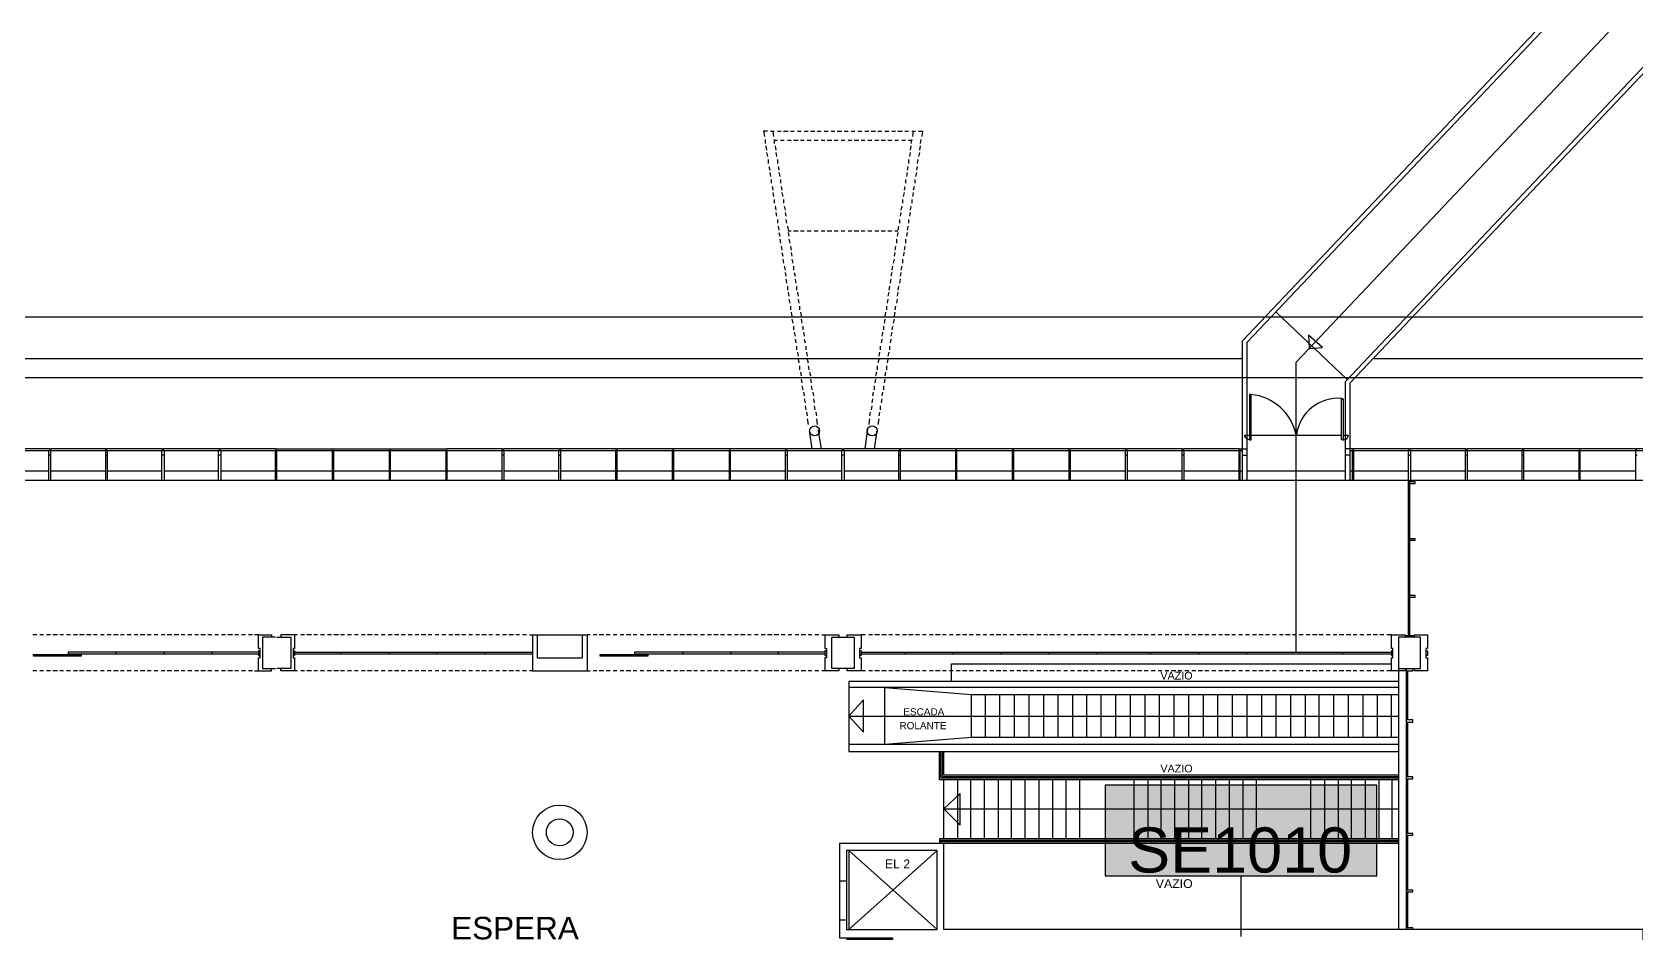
# Model space of a CAD drawing. Header units: inches. Extents: x 6 to 332, y 4 to 234.
# Drawn here: x 248.61 to 283.99, y 138.74 to 158.61 of the extents above; entities that cross this region are included whole.
import ezdxf

# ---------------------------------------------------------------- set-up
doc = ezdxf.new("R2010")
doc.units = ezdxf.units.IN
doc.header["$MEASUREMENT"] = 0
for name, color, linetype, true_color in [('PDF_BASE', 7, 'Continuous', 0x767676), ('PDF_COM_SERVIÇOS', 7, 'Continuous', 0x7bc143), ('PDF_Text', 7, 'Continuous', 0x767676)]:
    doc.layers.add(name, color=color, linetype=linetype, true_color=true_color)
doc.styles.add('PDF Arial', font='arial.ttf')

msp = doc.modelspace()

# ---------------------------------------------------------------- linework, layer by layer
at = {"layer": 'PDF_BASE', "lineweight": 25}
for points in [[(275.311, 148.719), (275.311, 151.8), (281.763, 158.608)], [(275.413, 148.719), (275.413, 151.767), (281.898, 158.608)], [(276.497, 144.926), (276.497, 151.326), (283.388, 158.608)], [(277.58, 148.719), (277.58, 150.903), (284.879, 158.608)], [(277.682, 148.719), (277.682, 150.869), (285.014, 158.608)], [(264.83, 156.423), (264.745, 156.423), (264.762, 156.305)], [(264.897, 156.423), (264.982, 156.423)], [(264.948, 156.423), (264.965, 156.305)], [(265.05, 156.423), (265.134, 156.423)], [(265.185, 156.423), (265.287, 156.423)], [(265.338, 156.423), (265.422, 156.423)], [(265.49, 156.423), (265.575, 156.423)], [(265.642, 156.423), (265.727, 156.423)], [(265.778, 156.423), (265.879, 156.423)], [(265.93, 156.423), (266.015, 156.423)], [(266.083, 156.423), (266.167, 156.423)], [(266.235, 156.423), (266.32, 156.423)], [(266.371, 156.423), (266.472, 156.423)], [(266.523, 156.423), (266.608, 156.423)], [(266.675, 156.423), (266.76, 156.423)], [(266.828, 156.423), (266.912, 156.423)], [(266.98, 156.423), (267.065, 156.423)], [(267.116, 156.423), (267.217, 156.423)], [(267.268, 156.423), (267.353, 156.423)], [(267.42, 156.423), (267.505, 156.423)], [(267.573, 156.423), (267.657, 156.423)], [(267.708, 156.423), (267.81, 156.423)], [(267.861, 156.423), (267.945, 156.423)], [(268.013, 156.423), (268.098, 156.423)], [(268.047, 156.423), (268.03, 156.305)], [(268.165, 156.423), (268.25, 156.423), (268.233, 156.305)], [(264.779, 156.237), (264.779, 156.152)], [(264.796, 156.102), (264.813, 156)], [(264.982, 156.237), (264.982, 156.152)], [(264.982, 156.22), (265.05, 156.22)], [(264.999, 156.102), (265.016, 156)], [(265.117, 156.22), (265.202, 156.22)], [(265.27, 156.22), (265.355, 156.22)], [(265.405, 156.22), (265.507, 156.22)], [(265.558, 156.22), (265.642, 156.22)], [(265.71, 156.22), (265.795, 156.22)], [(265.863, 156.22), (265.947, 156.22)], [(266.015, 156.22), (266.1, 156.22)], [(266.15, 156.22), (266.252, 156.22)], [(266.303, 156.22), (266.387, 156.22)], [(266.455, 156.22), (266.54, 156.22)], [(266.608, 156.22), (266.692, 156.22)], [(266.743, 156.22), (266.845, 156.22)], [(266.895, 156.22), (266.98, 156.22)], [(267.048, 156.22), (267.133, 156.22)], [(267.2, 156.22), (267.285, 156.22)], [(267.336, 156.22), (267.437, 156.22)], [(267.488, 156.22), (267.573, 156.22)], [(267.641, 156.22), (267.725, 156.22)], [(267.793, 156.22), (267.878, 156.22)], [(267.945, 156.22), (268.013, 156.22)], [(267.996, 156.102), (267.979, 156)], [(268.013, 156.237), (267.996, 156.152)], [(268.199, 156.102), (268.182, 156)], [(268.216, 156.237), (268.199, 156.152)], [(264.813, 155.949), (264.83, 155.864)], [(264.847, 155.797), (264.847, 155.712)], [(265.016, 155.949), (265.033, 155.864)], [(265.05, 155.797), (265.05, 155.712)], [(267.945, 155.797), (267.945, 155.712)], [(267.979, 155.949), (267.962, 155.864)], [(268.149, 155.797), (268.132, 155.712)], [(268.182, 155.949), (268.165, 155.864)], [(264.863, 155.644), (264.88, 155.56)], [(264.88, 155.509), (264.897, 155.424)], [(264.914, 155.356), (264.914, 155.272)], [(265.067, 155.644), (265.084, 155.56)], [(265.084, 155.509), (265.101, 155.424)], [(265.117, 155.356), (265.117, 155.272)], [(267.878, 155.356), (267.878, 155.272)], [(267.911, 155.509), (267.895, 155.424)], [(267.928, 155.644), (267.911, 155.56)], [(268.081, 155.356), (268.081, 155.272)], [(268.115, 155.509), (268.098, 155.424)], [(268.132, 155.644), (268.115, 155.56)], [(264.931, 155.204), (264.948, 155.119)], [(264.948, 155.069), (264.965, 154.984)], [(265.134, 155.204), (265.151, 155.119)], [(265.151, 155.069), (265.168, 154.984)], [(267.844, 155.069), (267.827, 154.984)], [(267.861, 155.204), (267.844, 155.119)], [(268.047, 155.069), (268.03, 154.984)], [(268.064, 155.204), (268.047, 155.119)], [(264.982, 154.916), (264.982, 154.832)], [(264.999, 154.764), (265.016, 154.679)], [(265.016, 154.628), (265.033, 154.544)], [(265.185, 154.916), (265.185, 154.832)], [(265.202, 154.764), (265.219, 154.679)], [(265.219, 154.628), (265.236, 154.544)], [(267.776, 154.628), (267.759, 154.544)], [(267.793, 154.764), (267.776, 154.679)], [(267.81, 154.916), (267.81, 154.832)], [(267.979, 154.628), (267.962, 154.544)], [(267.996, 154.764), (267.979, 154.679)], [(268.013, 154.916), (268.013, 154.832)], [(265.05, 154.476), (265.05, 154.391)], [(265.067, 154.324), (265.084, 154.239)], [(265.236, 154.476), (265.253, 154.391)], [(265.27, 154.324), (265.287, 154.239)], [(267.725, 154.324), (267.708, 154.239)], [(267.742, 154.476), (267.742, 154.391)], [(267.928, 154.324), (267.911, 154.239)], [(267.945, 154.476), (267.945, 154.391)], [(265.084, 154.188), (265.101, 154.103)], [(265.101, 154.036), (265.117, 153.951)], [(265.287, 154.222), (265.355, 154.222)], [(265.287, 154.188), (265.304, 154.103)], [(265.304, 154.036), (265.321, 153.951)], [(265.405, 154.222), (265.507, 154.222)], [(265.558, 154.222), (265.642, 154.222)], [(265.71, 154.222), (265.795, 154.222)], [(265.863, 154.222), (265.947, 154.222)], [(266.015, 154.222), (266.1, 154.222)], [(266.15, 154.222), (266.252, 154.222)], [(266.303, 154.222), (266.387, 154.222)], [(266.455, 154.222), (266.54, 154.222)], [(266.608, 154.222), (266.692, 154.222)], [(266.743, 154.222), (266.845, 154.222)], [(266.895, 154.222), (266.98, 154.222)], [(267.048, 154.222), (267.133, 154.222)], [(267.2, 154.222), (267.285, 154.222)], [(267.336, 154.222), (267.437, 154.222)], [(267.488, 154.222), (267.573, 154.222)], [(267.641, 154.222), (267.708, 154.222)], [(267.674, 154.036), (267.674, 153.951)], [(267.708, 154.188), (267.691, 154.103)], [(267.878, 154.036), (267.878, 153.951)], [(267.911, 154.188), (267.895, 154.103)], [(265.134, 153.883), (265.151, 153.799)], [(265.151, 153.748), (265.168, 153.663)], [(265.168, 153.595), (265.185, 153.511)], [(265.338, 153.883), (265.355, 153.799)], [(265.355, 153.748), (265.371, 153.663)], [(265.371, 153.595), (265.388, 153.511)], [(267.624, 153.595), (267.607, 153.511)], [(267.641, 153.748), (267.624, 153.663)], [(267.657, 153.883), (267.641, 153.799)], [(267.81, 153.595), (267.81, 153.511)], [(267.844, 153.748), (267.827, 153.663)], [(267.861, 153.883), (267.844, 153.799)], [(265.202, 153.443), (265.219, 153.358)], [(265.219, 153.308), (265.236, 153.223)], [(265.405, 153.443), (265.405, 153.358)], [(265.422, 153.308), (265.439, 153.223)], [(267.573, 153.308), (267.556, 153.223)], [(267.59, 153.443), (267.573, 153.358)], [(267.776, 153.308), (267.759, 153.223)], [(267.793, 153.443), (267.776, 153.358)], [(265.236, 153.155), (265.253, 153.07)], [(265.27, 153.003), (265.27, 152.918)], [(265.287, 152.867), (265.304, 152.783)], [(265.439, 153.155), (265.456, 153.07)], [(265.473, 153.003), (265.473, 152.918)], [(265.49, 152.867), (265.507, 152.783)], [(267.505, 152.867), (267.488, 152.783)], [(267.522, 153.003), (267.505, 152.918)], [(267.556, 153.155), (267.539, 153.07)], [(267.708, 152.867), (267.691, 152.783)], [(267.725, 153.003), (267.708, 152.918)], [(267.759, 153.155), (267.742, 153.07)], [(265.304, 152.715), (265.321, 152.63)], [(265.338, 152.562), (265.338, 152.478)], [(265.507, 152.715), (265.524, 152.63)], [(265.541, 152.562), (265.541, 152.478)], [(267.454, 152.562), (267.454, 152.478)], [(267.488, 152.715), (267.471, 152.63)], [(267.657, 152.562), (267.641, 152.478)], [(267.691, 152.715), (267.674, 152.63)], [(29.204, 152.325), (104.015, 152.325), (166.499, 152.325), (228.999, 152.325), (303.793, 152.325)], [(265.355, 152.427), (265.371, 152.342)], [(265.371, 152.275), (265.388, 152.19)], [(265.558, 152.427), (265.575, 152.342)], [(265.575, 152.275), (265.592, 152.19)], [(267.42, 152.275), (267.403, 152.19)], [(267.437, 152.427), (267.42, 152.342)], [(267.624, 152.275), (267.607, 152.19)], [(267.641, 152.427), (267.624, 152.342)], [(277.614, 150.954), (276.056, 152.427)], [(265.405, 152.122), (265.405, 152.038)], [(265.422, 151.987), (265.439, 151.902)], [(265.439, 151.834), (265.456, 151.75)], [(265.609, 152.122), (265.609, 152.038)], [(265.625, 151.987), (265.642, 151.902)], [(265.642, 151.834), (265.659, 151.75)], [(267.353, 151.834), (267.336, 151.75)], [(267.37, 151.987), (267.353, 151.902)], [(267.387, 152.122), (267.387, 152.038)], [(267.556, 151.834), (267.539, 151.75)], [(267.573, 151.987), (267.556, 151.902)], [(267.59, 152.122), (267.573, 152.038)], [(265.473, 151.682), (265.473, 151.597)], [(265.49, 151.546), (265.507, 151.462)], [(265.676, 151.682), (265.676, 151.597)], [(265.693, 151.546), (265.71, 151.462)], [(267.302, 151.546), (267.285, 151.462)], [(267.319, 151.682), (267.319, 151.597)], [(267.505, 151.546), (267.488, 151.462)], [(267.522, 151.682), (267.522, 151.597)], [(239.176, 151.411), (275.311, 151.411)], [(265.507, 151.394), (265.524, 151.309)], [(265.541, 151.242), (265.541, 151.157)], [(265.558, 151.106), (265.575, 151.022)], [(265.71, 151.394), (265.727, 151.309)], [(265.727, 151.242), (265.744, 151.157)], [(265.761, 151.106), (265.778, 151.022)], [(267.234, 151.106), (267.217, 151.022)], [(267.251, 151.242), (267.251, 151.157)], [(267.285, 151.394), (267.268, 151.309)], [(267.437, 151.106), (267.42, 151.022)], [(267.454, 151.242), (267.454, 151.157)], [(267.488, 151.394), (267.471, 151.309)], [(278.207, 151.411), (314.122, 151.411)], [(104.015, 150.988), (166.499, 150.988), (228.999, 150.988), (303.793, 150.988)], [(265.575, 150.954), (265.592, 150.869)], [(265.592, 150.801), (265.609, 150.717)], [(265.778, 150.954), (265.795, 150.869)], [(265.795, 150.801), (265.812, 150.717)], [(267.183, 150.801), (267.183, 150.717)], [(267.217, 150.954), (267.2, 150.869)], [(267.387, 150.801), (267.387, 150.717)], [(267.42, 150.954), (267.403, 150.869)], [(265.625, 150.666), (265.642, 150.581)], [(265.642, 150.514), (265.659, 150.429)], [(265.829, 150.666), (265.846, 150.581)], [(265.846, 150.514), (265.863, 150.429)], [(267.149, 150.514), (267.133, 150.429)], [(267.166, 150.666), (267.149, 150.581)], [(267.353, 150.514), (267.336, 150.429)], [(267.37, 150.666), (267.353, 150.581)], [(265.659, 150.361), (265.676, 150.277)], [(265.693, 150.226), (265.71, 150.141)], [(265.71, 150.073), (265.727, 149.955)], [(265.863, 150.361), (265.879, 150.277)], [(265.896, 150.226), (265.913, 150.141)], [(265.913, 150.073), (265.93, 149.955)], [(267.082, 150.073), (267.065, 149.955)], [(267.099, 150.226), (267.082, 150.141)], [(267.133, 150.361), (267.116, 150.277)], [(267.285, 150.073), (267.268, 149.955)], [(267.302, 150.226), (267.285, 150.141)], [(267.319, 150.361), (267.319, 150.277)], [(265.761, 149.802), (265.761, 149.769), (265.812, 149.413)], [(265.947, 149.836), (265.947, 149.802), (266.015, 149.413)], [(267.048, 149.836), (267.031, 149.802), (266.98, 149.413)], [(267.234, 149.802), (267.234, 149.769), (267.183, 149.413)], [(275.498, 149.718), (277.496, 149.718)], [(277.53, 149.718), (277.631, 149.718)], [(303.793, 148.719), (228.982, 148.719), (228.982, 149.379), (236.568, 149.379)], [(238.922, 149.379), (275.311, 149.379)], [(248.997, 149.379), (248.997, 149.413), (246.508, 149.413), (246.508, 149.379)], [(248.98, 148.719), (248.98, 149.379)], [(250.233, 148.719), (250.233, 149.379), (250.233, 149.413), (249.014, 149.413), (249.014, 149.379), (249.014, 148.719)], [(251.486, 149.379), (251.486, 149.413), (250.25, 149.413), (250.25, 149.379)], [(250.267, 149.379), (250.267, 148.719)], [(251.469, 148.719), (251.469, 149.379)], [(252.739, 149.379), (252.739, 149.413), (251.503, 149.413), (251.503, 149.379)], [(251.52, 149.379), (251.52, 148.719)], [(252.722, 148.719), (252.722, 149.379)], [(253.992, 149.379), (253.992, 149.413), (252.756, 149.413), (252.756, 149.379)], [(252.773, 149.379), (252.773, 148.719)], [(253.975, 148.719), (253.975, 149.379)], [(254.009, 148.719), (254.009, 149.379), (254.009, 149.413), (255.245, 149.413), (255.245, 149.379), (255.245, 149.413), (256.498, 149.413), (256.498, 149.379), (256.498, 149.413), (257.735, 149.413), (257.735, 149.379), (257.735, 148.719)], [(255.228, 149.379), (255.228, 148.719)], [(255.262, 148.719), (255.262, 149.379)], [(256.482, 149.379), (256.482, 148.719)], [(256.515, 148.719), (256.515, 149.379)], [(258.988, 149.379), (258.988, 149.413), (257.752, 149.413), (257.752, 149.379)], [(257.768, 148.719), (257.768, 149.379)], [(258.971, 149.379), (258.971, 148.719)], [(260.241, 149.379), (260.241, 149.413), (259.005, 149.413), (259.005, 149.379)], [(259.022, 148.719), (259.022, 149.379)], [(260.224, 149.379), (260.224, 148.719)], [(261.494, 149.379), (261.494, 149.413), (260.258, 149.413), (260.258, 149.379)], [(260.275, 148.719), (260.275, 149.379)], [(261.477, 149.379), (261.477, 148.719)], [(265.236, 149.379), (265.236, 149.413), (264, 149.413), (264, 149.379), (264, 149.413), (262.747, 149.413), (262.747, 149.379), (262.747, 149.413), (261.511, 149.413), (261.511, 149.379), (261.511, 148.719)], [(262.73, 149.379), (262.73, 148.719)], [(262.764, 148.719), (262.764, 149.379)], [(263.983, 149.379), (263.983, 148.719)], [(264.017, 148.719), (264.017, 149.379)], [(265.219, 149.379), (265.219, 148.719)], [(266.489, 149.379), (266.489, 149.413), (265.253, 149.413), (265.253, 149.379)], [(265.27, 148.719), (265.27, 149.379)], [(266.472, 148.719), (266.472, 149.379)], [(267.742, 149.379), (267.742, 149.413), (266.506, 149.413), (266.506, 149.379)], [(266.523, 149.379), (266.523, 148.719)], [(267.725, 149.379), (267.725, 148.719)], [(271.484, 148.719), (271.484, 149.379), (271.484, 149.413), (270.248, 149.413), (270.248, 149.379), (270.248, 149.413), (268.995, 149.413), (268.995, 149.379), (268.995, 149.413), (267.759, 149.413), (267.759, 149.379), (267.759, 148.719)], [(268.978, 149.379), (268.978, 148.719)], [(269.012, 148.719), (269.012, 149.379)], [(270.231, 149.379), (270.231, 148.719)], [(270.265, 148.719), (270.265, 149.379)], [(272.737, 149.379), (272.737, 149.413), (271.501, 149.413), (271.501, 149.379)], [(271.518, 148.719), (271.518, 149.379)], [(272.72, 149.379), (272.72, 148.719)], [(273.99, 149.379), (273.99, 149.413), (272.754, 149.413), (272.754, 149.379)], [(272.771, 148.719), (272.771, 149.379)], [(273.974, 149.379), (273.974, 148.719)], [(275.244, 149.379), (275.244, 149.413), (274.007, 149.413), (274.007, 149.379)], [(274.024, 148.719), (274.024, 149.379)], [(275.227, 149.379), (275.227, 148.719)], [(275.26, 148.719), (275.26, 149.379), (275.26, 149.413), (275.413, 149.413)], [(278.986, 149.379), (278.986, 149.413), (277.75, 149.413), (277.75, 149.379), (277.75, 149.413), (277.58, 149.413)], [(277.682, 149.379), (303.793, 149.379)], [(277.733, 149.379), (277.733, 148.719)], [(277.767, 148.719), (277.767, 149.379)], [(278.969, 145.264), (278.969, 148.719), (278.969, 149.379)], [(280.239, 149.379), (280.239, 149.413), (279.003, 149.413), (279.003, 149.379)], [(279.02, 149.379), (279.02, 148.719)], [(280.222, 149.379), (280.222, 148.719)], [(281.492, 149.379), (281.492, 149.413), (280.256, 149.413), (280.256, 149.379)], [(280.273, 148.719), (280.273, 149.379)], [(281.475, 149.379), (281.475, 148.719)], [(285.234, 148.719), (285.234, 149.379), (285.234, 149.413), (283.998, 149.413), (283.998, 149.379), (283.998, 149.413), (282.745, 149.413), (282.745, 149.379), (282.745, 149.413), (281.509, 149.413), (281.509, 149.379), (281.509, 148.719)], [(282.728, 149.379), (282.728, 148.719)], [(282.762, 148.719), (282.762, 149.379)], [(283.981, 149.379), (283.981, 148.719)], [(249.014, 149.277), (248.98, 149.277)], [(250.267, 149.277), (250.233, 149.277)], [(251.52, 149.277), (251.469, 149.277)], [(252.773, 149.277), (252.722, 149.277)], [(254.009, 149.277), (253.975, 149.277)], [(255.262, 149.277), (255.228, 149.277)], [(256.515, 149.277), (256.482, 149.277)], [(257.768, 149.277), (257.735, 149.277)], [(259.022, 149.277), (258.971, 149.277)], [(260.275, 149.277), (260.224, 149.277)], [(261.511, 149.277), (261.477, 149.277)], [(262.764, 149.277), (262.73, 149.277)], [(264.017, 149.277), (263.983, 149.277)], [(265.27, 149.277), (265.219, 149.277)], [(266.523, 149.277), (266.472, 149.277)], [(267.759, 149.277), (267.725, 149.277)], [(269.012, 149.277), (268.978, 149.277)], [(270.265, 149.277), (270.231, 149.277)], [(271.518, 149.277), (271.484, 149.277)], [(272.771, 149.277), (272.72, 149.277)], [(274.024, 149.277), (273.974, 149.277)], [(275.26, 149.277), (275.227, 149.277)], [(275.311, 149.277), (275.413, 149.277)], [(277.682, 149.277), (277.58, 149.277)], [(277.767, 149.277), (277.733, 149.277)], [(279.02, 149.277), (278.969, 149.277)], [(280.273, 149.277), (280.222, 149.277)], [(281.509, 149.277), (281.475, 149.277)], [(282.762, 149.277), (282.728, 149.277)], [(284.015, 149.277), (283.981, 149.277)], [(248.98, 148.922), (247.761, 148.922)], [(250.233, 148.922), (249.014, 148.922)], [(251.469, 148.922), (250.267, 148.922)], [(252.722, 148.922), (251.52, 148.922)], [(253.975, 148.922), (252.773, 148.922)], [(255.228, 148.922), (254.009, 148.922)], [(256.482, 148.922), (255.262, 148.922)], [(257.735, 148.922), (256.515, 148.922)], [(258.971, 148.922), (257.768, 148.922)], [(260.224, 148.922), (259.022, 148.922)], [(261.477, 148.922), (260.275, 148.922)], [(262.73, 148.922), (261.511, 148.922)], [(263.983, 148.922), (262.764, 148.922)], [(265.219, 148.922), (264.017, 148.922)], [(266.472, 148.922), (265.27, 148.922)], [(267.725, 148.922), (266.523, 148.922)], [(268.978, 148.922), (267.759, 148.922)], [(270.231, 148.922), (269.012, 148.922)], [(271.484, 148.922), (270.265, 148.922)], [(272.72, 148.922), (271.518, 148.922)], [(273.974, 148.922), (272.771, 148.922)], [(275.227, 148.922), (274.024, 148.922)], [(275.311, 148.922), (275.26, 148.922)], [(277.58, 148.922), (275.413, 148.922)], [(277.733, 148.922), (277.682, 148.922)], [(278.969, 148.922), (277.767, 148.922)], [(278.749, 144.57), (279.24, 144.57), (279.24, 145.264), (279.003, 145.264), (279.003, 148.719)], [(278.969, 148.651), (279.121, 148.651), (279.121, 148.685), (278.969, 148.685)], [(279.003, 147.432), (279.003, 148.651)], [(280.222, 148.922), (279.02, 148.922)], [(281.475, 148.922), (280.273, 148.922)], [(282.728, 148.922), (281.509, 148.922)], [(283.981, 148.922), (282.762, 148.922)], [(278.969, 147.398), (279.121, 147.398), (279.121, 147.432), (278.969, 147.432)], [(279.003, 146.179), (279.003, 147.398)], [(278.969, 146.145), (279.121, 146.145), (279.121, 146.179), (278.969, 146.179)], [(279.003, 145.264), (279.003, 146.145)], [(248.709, 145.315), (248.625, 145.315)], [(248.862, 145.315), (248.777, 145.315)], [(249.014, 145.315), (248.929, 145.315)], [(249.166, 145.315), (249.065, 145.315)], [(249.302, 145.315), (249.217, 145.315)], [(249.454, 145.315), (249.37, 145.315)], [(249.607, 145.315), (249.522, 145.315)], [(249.759, 145.315), (249.657, 145.315)], [(249.911, 145.315), (249.81, 145.315)], [(250.047, 145.315), (249.962, 145.315)], [(250.199, 145.315), (250.115, 145.315)], [(250.352, 145.315), (250.267, 145.315)], [(250.504, 145.315), (250.403, 145.315)], [(250.64, 145.315), (250.555, 145.315)], [(250.792, 145.315), (250.707, 145.315)], [(250.944, 145.315), (250.86, 145.315)], [(251.097, 145.315), (250.995, 145.315)], [(251.232, 145.315), (251.148, 145.315)], [(251.385, 145.315), (251.3, 145.315)], [(251.537, 145.315), (251.452, 145.315)], [(251.689, 145.315), (251.588, 145.315)], [(251.842, 145.315), (251.74, 145.315)], [(251.977, 145.315), (251.893, 145.315)], [(252.13, 145.315), (252.045, 145.315)], [(252.282, 145.315), (252.197, 145.315)], [(252.435, 145.315), (252.333, 145.315)], [(252.57, 145.315), (252.485, 145.315)], [(252.722, 145.315), (252.638, 145.315)], [(252.875, 145.315), (252.79, 145.315)], [(253.027, 145.315), (252.926, 145.315)], [(253.163, 145.315), (253.078, 145.315)], [(253.315, 145.315), (253.23, 145.315)], [(253.467, 145.315), (253.383, 145.315)], [(253.518, 144.519), (253.603, 144.519), (253.603, 144.807), (253.637, 144.807), (253.637, 145.01), (253.603, 145.01), (253.603, 145.315), (253.518, 145.315)], [(253.603, 145.315), (253.891, 145.315), (253.891, 145.264)], [(253.975, 145.264), (253.688, 145.264), (253.688, 144.57), (253.975, 144.57)], [(254.009, 145.264), (254.314, 145.264), (254.314, 144.57), (254.009, 144.57)], [(254.399, 145.315), (254.094, 145.315), (254.094, 145.264)], [(254.466, 145.315), (254.399, 145.315), (254.399, 145.01), (254.365, 145.01), (254.365, 144.807), (254.399, 144.807), (254.399, 144.519)], [(254.619, 145.315), (254.534, 145.315)], [(254.771, 145.315), (254.67, 145.315)], [(254.907, 145.315), (254.822, 145.315)], [(255.059, 145.315), (254.974, 145.315)], [(255.212, 145.315), (255.127, 145.315)], [(255.364, 145.315), (255.262, 145.315)], [(255.499, 145.315), (255.415, 145.315)], [(255.652, 145.315), (255.567, 145.315)], [(255.804, 145.315), (255.72, 145.315)], [(255.957, 145.315), (255.872, 145.315)], [(256.109, 145.315), (256.007, 145.315)], [(256.244, 145.315), (256.16, 145.315)], [(256.397, 145.315), (256.312, 145.315)], [(256.549, 145.315), (256.465, 145.315)], [(256.702, 145.315), (256.6, 145.315)], [(256.837, 145.315), (256.752, 145.315)], [(256.99, 145.315), (256.905, 145.315)], [(257.142, 145.315), (257.057, 145.315)], [(257.294, 145.315), (257.193, 145.315)], [(257.43, 145.315), (257.345, 145.315)], [(257.582, 145.315), (257.498, 145.315)], [(257.735, 145.315), (257.65, 145.315)], [(257.887, 145.315), (257.802, 145.315)], [(258.039, 145.315), (257.938, 145.315)], [(258.175, 145.315), (258.09, 145.315)], [(258.327, 145.315), (258.243, 145.315)], [(258.48, 145.315), (258.395, 145.315)], [(258.632, 145.315), (258.53, 145.315)], [(258.768, 145.315), (258.683, 145.315)], [(258.92, 145.315), (258.835, 145.315)], [(259.072, 145.315), (258.988, 145.315)], [(259.225, 145.315), (259.123, 145.315)], [(259.36, 145.315), (259.276, 145.315)], [(259.513, 145.315), (259.428, 145.315)], [(259.58, 145.315), (259.648, 145.315), (259.648, 144.519), (260.85, 144.519), (260.918, 144.519)], [(259.648, 145.315), (260.85, 145.315), (260.85, 144.519)], [(259.75, 145.315), (259.75, 144.807), (260.749, 144.807), (260.749, 145.315)], [(260.918, 145.315), (260.85, 145.315)], [(261.07, 145.315), (260.986, 145.315)], [(261.223, 145.315), (261.121, 145.315)], [(261.358, 145.315), (261.274, 145.315)], [(261.511, 145.315), (261.426, 145.315)], [(261.663, 145.315), (261.578, 145.315)], [(261.815, 145.315), (261.714, 145.315)], [(261.951, 145.315), (261.866, 145.315)], [(262.103, 145.315), (262.019, 145.315)], [(262.256, 145.315), (262.171, 145.315)], [(262.408, 145.315), (262.307, 145.315)], [(262.544, 145.315), (262.459, 145.315)], [(262.696, 145.315), (262.611, 145.315)], [(262.848, 145.315), (262.764, 145.315)], [(263.001, 145.315), (262.899, 145.315)], [(263.153, 145.315), (263.052, 145.315)], [(263.289, 145.315), (263.204, 145.315)], [(263.441, 145.315), (263.356, 145.315)], [(263.593, 145.315), (263.509, 145.315)], [(263.746, 145.315), (263.644, 145.315)], [(263.881, 145.315), (263.797, 145.315)], [(264.034, 145.315), (263.949, 145.315)], [(264.186, 145.315), (264.101, 145.315)], [(264.339, 145.315), (264.237, 145.315)], [(264.474, 145.315), (264.389, 145.315)], [(264.626, 145.315), (264.542, 145.315)], [(264.779, 145.315), (264.694, 145.315)], [(264.931, 145.315), (264.83, 145.315)], [(265.084, 145.315), (264.982, 145.315)], [(265.219, 145.315), (265.134, 145.315)], [(265.371, 145.315), (265.287, 145.315)], [(265.524, 145.315), (265.439, 145.315)], [(265.676, 145.315), (265.575, 145.315)], [(265.812, 145.315), (265.727, 145.315)], [(265.964, 145.315), (265.879, 145.315)], [(266.032, 145.315), (266.1, 145.315), (266.1, 145.01), (266.133, 145.01), (266.133, 144.807), (266.1, 144.807), (266.1, 144.519), (266.032, 144.519)], [(266.1, 145.315), (266.404, 145.315), (266.404, 145.264)], [(266.997, 145.315), (266.895, 145.315), (266.895, 145.01), (266.862, 145.01), (266.862, 144.807), (266.895, 144.807), (266.895, 144.519), (266.591, 144.519), (266.591, 144.57)], [(266.591, 145.264), (266.591, 145.315), (266.895, 145.315)], [(267.149, 145.315), (267.065, 145.315)], [(267.302, 145.315), (267.2, 145.315)], [(267.454, 145.315), (267.353, 145.315)], [(267.59, 145.315), (267.505, 145.315)], [(267.742, 145.315), (267.657, 145.315)], [(267.895, 145.315), (267.81, 145.315)], [(268.047, 145.315), (267.945, 145.315)], [(268.182, 145.315), (268.098, 145.315)], [(268.335, 145.315), (268.25, 145.315)], [(268.487, 145.315), (268.403, 145.315)], [(268.64, 145.315), (268.538, 145.315)], [(268.775, 145.315), (268.69, 145.315)], [(268.927, 145.315), (268.843, 145.315)], [(269.08, 145.315), (268.995, 145.315)], [(269.232, 145.315), (269.131, 145.315)], [(269.368, 145.315), (269.283, 145.315)], [(269.52, 145.315), (269.435, 145.315)], [(269.672, 145.315), (269.588, 145.315)], [(269.825, 145.315), (269.74, 145.315)], [(269.977, 145.315), (269.876, 145.315)], [(270.113, 145.315), (270.028, 145.315)], [(270.265, 145.315), (270.18, 145.315)], [(270.418, 145.315), (270.333, 145.315)], [(270.57, 145.315), (270.468, 145.315)], [(270.705, 145.315), (270.621, 145.315)], [(270.858, 145.315), (270.773, 145.315)], [(271.01, 145.315), (270.926, 145.315)], [(271.163, 145.315), (271.061, 145.315)], [(271.298, 145.315), (271.213, 145.315)], [(271.45, 145.315), (271.366, 145.315)], [(271.603, 145.315), (271.518, 145.315)], [(271.755, 145.315), (271.671, 145.315)], [(271.908, 145.315), (271.806, 145.315)], [(272.043, 145.315), (271.958, 145.315)], [(272.196, 145.315), (272.111, 145.315)], [(272.348, 145.315), (272.263, 145.315)], [(272.5, 145.315), (272.399, 145.315)], [(272.636, 145.315), (272.551, 145.315)], [(272.788, 145.315), (272.704, 145.315)], [(272.941, 145.315), (272.856, 145.315)], [(273.093, 145.315), (272.991, 145.315)], [(273.228, 145.315), (273.144, 145.315)], [(273.381, 145.315), (273.296, 145.315)], [(273.533, 145.315), (273.449, 145.315)], [(273.686, 145.315), (273.601, 145.315)], [(273.838, 145.315), (273.736, 145.315)], [(273.974, 145.315), (273.889, 145.315)], [(274.126, 145.315), (274.041, 145.315)], [(274.278, 145.315), (274.194, 145.315)], [(274.431, 145.315), (274.329, 145.315)], [(274.566, 145.315), (274.482, 145.315)], [(274.719, 145.315), (274.634, 145.315)], [(274.871, 145.315), (274.786, 145.315)], [(275.023, 145.315), (274.922, 145.315)], [(275.159, 145.315), (275.074, 145.315)], [(275.311, 145.315), (275.227, 145.315)], [(275.464, 145.315), (275.379, 145.315)], [(275.616, 145.315), (275.531, 145.315)], [(275.768, 145.315), (275.667, 145.315)], [(275.904, 145.315), (275.819, 145.315)], [(276.056, 145.315), (275.972, 145.315)], [(276.209, 145.315), (276.124, 145.315)], [(276.361, 145.315), (276.26, 145.315)], [(276.497, 145.315), (276.412, 145.315)], [(276.649, 145.315), (276.564, 145.315)], [(276.801, 145.315), (276.717, 145.315)], [(276.954, 145.315), (276.852, 145.315)], [(277.089, 145.315), (277.005, 145.315)], [(277.242, 145.315), (277.157, 145.315)], [(277.394, 145.315), (277.309, 145.315)], [(277.546, 145.315), (277.445, 145.315)], [(277.699, 145.315), (277.597, 145.315)], [(277.834, 145.315), (277.75, 145.315)], [(277.987, 145.315), (277.902, 145.315)], [(278.139, 145.315), (278.054, 145.315)], [(278.291, 145.315), (278.19, 145.315)], [(278.427, 145.315), (278.342, 145.315)], [(278.901, 144.57), (278.901, 144.519), (278.596, 144.519), (278.596, 144.807), (278.63, 144.807), (278.63, 145.01), (278.596, 145.01), (278.596, 145.315), (278.495, 145.315)], [(278.596, 145.315), (278.901, 145.315), (278.901, 145.264)], [(279.24, 145.264), (278.749, 145.264), (278.749, 138.813)], [(278.918, 145.264), (278.918, 145.298), (279.07, 145.298), (279.07, 145.264)], [(279.104, 145.264), (279.104, 145.315), (279.392, 145.315), (279.392, 145.01), (279.358, 145.01), (279.358, 144.807), (279.392, 144.807), (279.392, 144.519), (279.104, 144.519), (279.104, 144.57)], [(253.603, 144.926), (249.403, 144.926), (249.403, 144.892), (253.603, 144.892)], [(250.453, 144.926), (250.453, 144.892)], [(251.52, 144.926), (251.52, 144.892)], [(252.57, 144.926), (252.57, 144.892)], [(253.637, 144.959), (253.603, 144.959), (253.603, 144.858), (253.637, 144.858)], [(254.365, 144.959), (254.399, 144.959), (254.399, 144.858), (254.365, 144.858)], [(254.399, 144.926), (259.648, 144.926)], [(254.399, 144.892), (259.648, 144.892)], [(255.415, 144.926), (255.415, 144.892)], [(256.482, 144.926), (256.482, 144.892)], [(257.531, 144.926), (257.531, 144.892)], [(258.598, 144.926), (258.598, 144.892)], [(266.1, 144.926), (261.9, 144.926), (261.9, 144.892), (266.1, 144.892)], [(262.967, 144.926), (262.967, 144.892)], [(264.017, 144.926), (264.017, 144.892)], [(265.067, 144.926), (265.067, 144.892)], [(266.133, 144.959), (266.1, 144.959), (266.1, 144.858), (266.133, 144.858)], [(266.862, 144.959), (266.895, 144.959), (266.895, 144.858), (266.862, 144.858)], [(266.895, 144.926), (278.596, 144.926)], [(266.895, 144.892), (278.596, 144.892)], [(267.861, 144.926), (267.861, 144.892)], [(268.911, 144.926), (268.911, 144.892)], [(269.977, 144.926), (269.977, 144.892)], [(271.027, 144.926), (271.027, 144.892)], [(272.094, 144.892), (272.094, 144.926)], [(273.279, 144.892), (273.279, 144.926)], [(274.346, 144.926), (274.346, 144.892)], [(275.396, 144.926), (275.396, 144.892)], [(277.513, 144.926), (277.513, 144.892)], [(278.63, 144.959), (278.596, 144.959), (278.596, 144.858), (278.63, 144.858)], [(279.358, 144.959), (279.392, 144.959), (279.392, 144.858), (279.358, 144.858)], [(248.709, 144.519), (248.625, 144.519)], [(248.862, 144.519), (248.777, 144.519)], [(249.014, 144.519), (248.929, 144.519)], [(249.166, 144.519), (249.065, 144.519)], [(249.302, 144.519), (249.217, 144.519)], [(249.454, 144.519), (249.37, 144.519)], [(249.607, 144.519), (249.522, 144.519)], [(249.759, 144.519), (249.657, 144.519)], [(249.911, 144.519), (249.81, 144.519)], [(250.047, 144.519), (249.962, 144.519)], [(250.199, 144.519), (250.115, 144.519)], [(250.352, 144.519), (250.267, 144.519)], [(250.504, 144.519), (250.403, 144.519)], [(250.64, 144.519), (250.555, 144.519)], [(250.792, 144.519), (250.707, 144.519)], [(250.944, 144.519), (250.86, 144.519)], [(251.097, 144.519), (250.995, 144.519)], [(251.232, 144.519), (251.148, 144.519)], [(251.385, 144.519), (251.3, 144.519)], [(251.537, 144.519), (251.452, 144.519)], [(251.689, 144.519), (251.588, 144.519)], [(251.842, 144.519), (251.74, 144.519)], [(251.977, 144.519), (251.893, 144.519)], [(252.13, 144.519), (252.045, 144.519)], [(252.282, 144.519), (252.197, 144.519)], [(252.435, 144.519), (252.333, 144.519)], [(252.57, 144.519), (252.485, 144.519)], [(252.722, 144.519), (252.638, 144.519)], [(252.875, 144.519), (252.79, 144.519)], [(253.027, 144.519), (252.926, 144.519)], [(253.163, 144.519), (253.078, 144.519)], [(253.315, 144.519), (253.23, 144.519)], [(253.467, 144.519), (253.383, 144.519)], [(253.603, 144.519), (253.891, 144.519), (253.891, 144.57)], [(254.466, 144.519), (254.399, 144.519), (254.094, 144.519), (254.094, 144.57)], [(254.619, 144.519), (254.534, 144.519)], [(254.771, 144.519), (254.67, 144.519)], [(254.907, 144.519), (254.822, 144.519)], [(255.059, 144.519), (254.974, 144.519)], [(255.212, 144.519), (255.127, 144.519)], [(255.364, 144.519), (255.262, 144.519)], [(255.499, 144.519), (255.415, 144.519)], [(255.652, 144.519), (255.567, 144.519)], [(255.804, 144.519), (255.72, 144.519)], [(255.957, 144.519), (255.872, 144.519)], [(256.109, 144.519), (256.007, 144.519)], [(256.244, 144.519), (256.16, 144.519)], [(256.397, 144.519), (256.312, 144.519)], [(256.549, 144.519), (256.465, 144.519)], [(256.702, 144.519), (256.6, 144.519)], [(256.837, 144.519), (256.752, 144.519)], [(256.99, 144.519), (256.905, 144.519)], [(257.142, 144.519), (257.057, 144.519)], [(257.294, 144.519), (257.193, 144.519)], [(257.43, 144.519), (257.345, 144.519)], [(257.582, 144.519), (257.498, 144.519)], [(257.735, 144.519), (257.65, 144.519)], [(257.887, 144.519), (257.802, 144.519)], [(258.039, 144.519), (257.938, 144.519)], [(258.175, 144.519), (258.09, 144.519)], [(258.327, 144.519), (258.243, 144.519)], [(258.48, 144.519), (258.395, 144.519)], [(258.632, 144.519), (258.53, 144.519)], [(258.768, 144.519), (258.683, 144.519)], [(258.92, 144.519), (258.835, 144.519)], [(259.072, 144.519), (258.988, 144.519)], [(259.225, 144.519), (259.123, 144.519)], [(259.36, 144.519), (259.276, 144.519)], [(259.513, 144.519), (259.428, 144.519)], [(259.648, 144.519), (259.58, 144.519)], [(261.07, 144.519), (260.986, 144.519)], [(261.223, 144.519), (261.121, 144.519)], [(261.358, 144.519), (261.274, 144.519)], [(261.511, 144.519), (261.426, 144.519)], [(261.663, 144.519), (261.578, 144.519)], [(261.815, 144.519), (261.714, 144.519)], [(261.951, 144.519), (261.866, 144.519)], [(262.103, 144.519), (262.019, 144.519)], [(262.256, 144.519), (262.171, 144.519)], [(262.408, 144.519), (262.307, 144.519)], [(262.544, 144.519), (262.459, 144.519)], [(262.696, 144.519), (262.611, 144.519)], [(262.848, 144.519), (262.764, 144.519)], [(263.001, 144.519), (262.899, 144.519)], [(263.153, 144.519), (263.052, 144.519)], [(263.289, 144.519), (263.204, 144.519)], [(263.441, 144.519), (263.356, 144.519)], [(263.593, 144.519), (263.509, 144.519)], [(263.746, 144.519), (263.644, 144.519)], [(263.881, 144.519), (263.797, 144.519)], [(264.034, 144.519), (263.949, 144.519)], [(264.186, 144.519), (264.101, 144.519)], [(264.339, 144.519), (264.237, 144.519)], [(264.474, 144.519), (264.389, 144.519)], [(264.626, 144.519), (264.542, 144.519)], [(264.779, 144.519), (264.694, 144.519)], [(264.931, 144.519), (264.83, 144.519)], [(265.084, 144.519), (264.982, 144.519)], [(265.219, 144.519), (265.134, 144.519)], [(265.371, 144.519), (265.287, 144.519)], [(265.524, 144.519), (265.439, 144.519)], [(265.676, 144.519), (265.575, 144.519)], [(265.812, 144.519), (265.727, 144.519)], [(265.964, 144.519), (265.879, 144.519)], [(266.404, 144.57), (266.404, 144.519), (266.1, 144.519)], [(266.997, 144.519), (266.895, 144.519)], [(267.149, 144.519), (267.065, 144.519)], [(267.302, 144.519), (267.2, 144.519)], [(267.454, 144.519), (267.353, 144.519)], [(267.59, 144.519), (267.505, 144.519)], [(267.742, 144.519), (267.657, 144.519)], [(267.895, 144.519), (267.81, 144.519)], [(268.047, 144.519), (267.945, 144.519)], [(268.182, 144.519), (268.098, 144.519)], [(268.335, 144.519), (268.25, 144.519)], [(268.487, 144.519), (268.403, 144.519)], [(268.64, 144.519), (268.538, 144.519)], [(268.775, 144.519), (268.69, 144.519)], [(268.927, 144.519), (268.843, 144.519)], [(268.894, 144.282), (268.894, 144.672), (278.596, 144.672)], [(269.08, 144.519), (268.995, 144.519)], [(269.232, 144.519), (269.131, 144.519)], [(269.368, 144.519), (269.283, 144.519)], [(269.52, 144.519), (269.435, 144.519)], [(269.672, 144.519), (269.588, 144.519)], [(269.825, 144.519), (269.74, 144.519)], [(269.977, 144.519), (269.876, 144.519)], [(270.113, 144.519), (270.028, 144.519)], [(270.265, 144.519), (270.18, 144.519)], [(270.418, 144.519), (270.333, 144.519)], [(270.57, 144.519), (270.468, 144.519)], [(270.705, 144.519), (270.621, 144.519)], [(270.858, 144.519), (270.773, 144.519)], [(271.01, 144.519), (270.926, 144.519)], [(271.163, 144.519), (271.061, 144.519)], [(271.298, 144.519), (271.213, 144.519)], [(271.45, 144.519), (271.366, 144.519)], [(271.603, 144.519), (271.518, 144.519)], [(271.755, 144.519), (271.671, 144.519)], [(271.908, 144.519), (271.806, 144.519)], [(272.043, 144.519), (271.958, 144.519)], [(272.196, 144.519), (272.111, 144.519)], [(272.348, 144.519), (272.263, 144.519)], [(272.5, 144.519), (272.399, 144.519)], [(272.636, 144.519), (272.551, 144.519)], [(272.788, 144.519), (272.704, 144.519)], [(272.941, 144.519), (272.856, 144.519)], [(273.093, 144.519), (272.991, 144.519)], [(273.228, 144.519), (273.144, 144.519)], [(273.381, 144.519), (273.296, 144.519)], [(273.533, 144.519), (273.449, 144.519)], [(273.686, 144.519), (273.601, 144.519)], [(273.838, 144.519), (273.736, 144.519)], [(273.974, 144.519), (273.889, 144.519)], [(274.126, 144.519), (274.041, 144.519)], [(274.278, 144.519), (274.194, 144.519)], [(274.431, 144.519), (274.329, 144.519)], [(274.566, 144.519), (274.482, 144.519)], [(274.719, 144.519), (274.634, 144.519)], [(274.871, 144.519), (274.786, 144.519)], [(275.023, 144.519), (274.922, 144.519)], [(275.159, 144.519), (275.074, 144.519)], [(275.311, 144.519), (275.227, 144.519)], [(275.464, 144.519), (275.379, 144.519)], [(275.616, 144.519), (275.531, 144.519)], [(275.768, 144.519), (275.667, 144.519)], [(275.904, 144.519), (275.819, 144.519)], [(276.056, 144.519), (275.972, 144.519)], [(276.209, 144.519), (276.124, 144.519)], [(276.361, 144.519), (276.26, 144.519)], [(276.497, 144.519), (276.412, 144.519)], [(276.649, 144.519), (276.564, 144.519)], [(276.801, 144.519), (276.717, 144.519)], [(276.954, 144.519), (276.852, 144.519)], [(277.089, 144.519), (277.005, 144.519)], [(277.242, 144.519), (277.157, 144.519)], [(277.394, 144.519), (277.309, 144.519)], [(277.546, 144.519), (277.445, 144.519)], [(277.699, 144.519), (277.597, 144.519)], [(277.834, 144.519), (277.75, 144.519)], [(277.987, 144.519), (277.902, 144.519)], [(278.139, 144.519), (278.054, 144.519)], [(278.291, 144.519), (278.19, 144.519)], [(278.427, 144.519), (278.342, 144.519)], [(278.596, 144.519), (278.495, 144.519)], [(278.918, 144.57), (278.918, 138.813)], [(278.918, 144.519), (279.07, 144.519), (279.07, 144.57)], [(278.952, 144.519), (278.952, 143.435)], [(278.749, 144.282), (266.625, 144.282), (266.625, 142.741), (278.749, 142.741)], [(278.749, 144.147), (266.625, 144.147)], [(278.749, 143.046), (269.334, 143.046), (267.42, 142.894), (267.42, 144.147), (269.334, 143.994), (278.749, 143.994)], [(266.625, 143.52), (266.946, 143.165), (266.946, 143.876), (266.625, 143.52), (278.749, 143.52)], [(269.334, 143.046), (269.334, 143.994)], [(269.639, 143.046), (269.639, 143.994)], [(269.96, 143.046), (269.96, 143.994)], [(270.282, 143.046), (270.282, 143.994)], [(270.604, 143.046), (270.604, 143.994)], [(270.926, 143.046), (270.926, 143.994)], [(271.247, 143.046), (271.247, 143.994)], [(271.569, 143.046), (271.569, 143.994)], [(271.874, 143.046), (271.874, 143.994)], [(272.196, 143.046), (272.196, 143.994)], [(272.517, 143.046), (272.517, 143.994)], [(272.839, 143.046), (272.839, 143.994)], [(273.161, 143.046), (273.161, 143.994)], [(273.482, 143.046), (273.482, 143.994)], [(273.804, 143.046), (273.804, 143.994)], [(274.126, 143.046), (274.126, 143.994)], [(274.448, 143.046), (274.448, 143.994)], [(274.769, 143.046), (274.769, 143.994)], [(275.091, 143.046), (275.091, 143.994)], [(275.413, 143.046), (275.413, 143.994)], [(275.735, 143.046), (275.735, 143.994)], [(276.056, 143.046), (276.056, 143.994)], [(276.378, 143.046), (276.378, 143.994)], [(276.7, 143.046), (276.7, 143.994)], [(277.005, 143.046), (277.005, 143.994)], [(277.326, 143.046), (277.326, 143.994)], [(277.648, 143.046), (277.648, 143.994)], [(277.97, 143.046), (277.97, 143.994)], [(278.291, 143.046), (278.291, 143.994)], [(278.596, 143.046), (278.596, 143.994)], [(278.918, 143.385), (279.07, 143.385), (279.07, 143.435), (278.918, 143.435)], [(278.952, 143.385), (278.952, 142.182)], [(278.749, 142.894), (266.625, 142.894)], [(278.749, 142.115), (268.623, 142.115), (268.623, 142.741)], [(278.749, 142.149), (268.657, 142.149), (268.657, 142.741)], [(278.749, 142.182), (268.69, 142.182), (268.69, 142.741)], [(278.749, 142.216), (268.724, 142.216), (268.724, 142.741)], [(268.724, 140.811), (268.724, 142.115)], [(269.029, 140.811), (269.029, 142.115)], [(269.317, 140.811), (269.317, 142.115)], [(269.622, 140.811), (269.622, 142.115)], [(269.926, 140.811), (269.926, 142.115)], [(270.214, 140.811), (270.214, 142.115)], [(270.519, 140.811), (270.519, 142.115)], [(270.824, 140.811), (270.824, 142.115)], [(271.129, 140.811), (271.129, 142.115)], [(271.417, 140.811), (271.417, 142.115)], [(271.721, 140.811), (271.721, 142.115)], [(272.924, 140.811), (272.924, 142.115)], [(273.228, 140.811), (273.228, 142.115)], [(273.516, 140.811), (273.516, 142.115)], [(273.821, 140.811), (273.821, 142.115)], [(274.126, 140.811), (274.126, 142.115)], [(274.414, 140.811), (274.414, 142.115)], [(274.719, 140.811), (274.719, 142.115)], [(275.023, 140.811), (275.023, 142.115)], [(275.328, 140.811), (275.328, 142.115)], [(275.616, 140.811), (275.616, 142.115)], [(276.818, 140.811), (276.818, 142.115)], [(277.123, 140.811), (277.123, 142.115)], [(277.428, 140.811), (277.428, 142.115)], [(277.716, 140.811), (277.716, 142.115)], [(278.021, 140.811), (278.021, 142.115)], [(278.325, 140.811), (278.325, 142.115)], [(278.613, 140.811), (278.613, 142.115)], [(278.918, 142.132), (279.07, 142.132), (279.07, 142.182), (278.918, 142.182)], [(278.952, 142.132), (278.952, 140.929)], [(268.724, 141.471), (269.08, 141.116), (269.08, 141.81), (268.724, 141.471), (278.749, 141.471)], [(278.918, 140.896), (279.07, 140.896), (279.07, 140.929), (278.918, 140.929)], [(278.952, 140.896), (278.952, 139.676)], [(278.749, 140.709), (266.421, 140.709), (266.421, 138.626), (267.59, 138.626), (267.59, 138.593), (266.574, 138.593)], [(268.572, 138.813), (268.572, 140.557), (266.574, 140.557), (266.574, 138.813), (268.572, 138.813), (266.625, 140.557), (266.625, 138.813), (268.572, 140.557)], [(278.749, 140.811), (268.623, 140.811), (268.623, 140.709)], [(278.749, 140.777), (268.623, 140.777)], [(278.749, 140.743), (268.623, 140.743)], [(279.07, 124.487), (279.07, 128.991), (284.15, 128.991), (284.15, 138.813), (268.724, 138.813), (268.724, 140.709)], [(266.574, 139.88), (266.421, 139.88)], [(278.918, 139.642), (279.07, 139.642), (279.07, 139.676), (278.918, 139.676)], [(278.952, 139.642), (278.952, 138.847)], [(266.574, 139.016), (266.421, 139.016)], [(279.07, 138.813), (279.07, 138.847), (278.918, 138.847)]]:
    msp.add_lwpolyline(points, dxfattribs=at)
for points in [[(276.768, 151.919), (276.784, 151.631), (277.072, 151.648)], [(275.464, 149.616), (275.498, 149.616), (275.498, 150.615), (275.464, 150.615)], [(277.53, 149.616), (277.496, 149.616), (277.496, 150.514), (277.53, 150.514)], [(266.743, 145.264), (266.743, 144.57), (266.252, 144.57), (266.252, 145.264)], [(249.691, 144.875), (249.691, 144.841), (248.641, 144.841), (248.641, 144.875)], [(261.138, 144.841), (261.138, 144.875), (262.188, 144.875), (262.188, 144.841)]]:
    msp.add_lwpolyline(points, close=True, dxfattribs=at)
msp.add_lwpolyline([(275.485, 149.617, -0.441694), (275.362, 149.718), (275.464, 149.718)], format="xyb", dxfattribs=at)
for centre, radius in [((265.871, 149.811), 0.11), ((267.141, 149.811), 0.11), ((260.249, 140.955), 0.601), ((260.249, 140.955), 0.296)]:
    msp.add_circle(centre, radius, dxfattribs=at)
for centre, radius, start, end in [((275.404, 149.506), 1.109, 10.9424, 85.2649), ((277.419, 149.608), 0.923, 84.4025, 172.76), ((277.538, 149.726), 0.11, 263.0401, 358.363)]:
    msp.add_arc(centre, radius, start, end, dxfattribs=at)
at = {"layer": 'PDF_COM_SERVIÇOS', "color": 1, "lineweight": 25}
msp.add_lwpolyline([(272.28, 139.998), (278.275, 139.998), (278.275, 141.996), (272.28, 141.996)], close=True, dxfattribs=at)
msp.add_lwpolyline([(275.277, 139.998), (275.277, 138.66)], dxfattribs=at)
at = {"layer": 'PDF_COM_SERVIÇOS', "color": 254, "true_color": 0xdcdcdc, "transparency": 33554559}
for points in [[(272.28, 139.998), (278.275, 139.998), (272.28, 141.996)], [(278.275, 139.998), (272.28, 141.996), (278.275, 141.996)]]:
    msp.add_solid(points, dxfattribs=at)

# ---------------------------------------------------------------- texts
at = {"layer": 'PDF_Text', "attachment_point": 7, "style": 'PDF Arial'}
for s, insert, char_height in [('VAZIO', (273.499, 144.324), 0.1697), ('ESCADA', (267.827, 143.533), 0.1576), ('ROLANTE', (267.742, 143.228), 0.1576), ('VAZIO', (273.499, 142.275), 0.1697), ('EL 2', (267.42, 140.164), 0.1939), ('VAZIO', (273.398, 139.724), 0.1939), ('ESPERA', (257.853, 138.587), 0.497)]:
    msp.add_mtext(s, dxfattribs=dict(at, insert=insert, char_height=char_height))
at = {"layer": 'PDF_Text', "color": 1, "insert": (272.788, 140.055), "char_height": 0.9939, "attachment_point": 7, "style": 'PDF Arial'}
msp.add_mtext('SE1010', dxfattribs=at)

doc.saveas('drawing.dxf')
